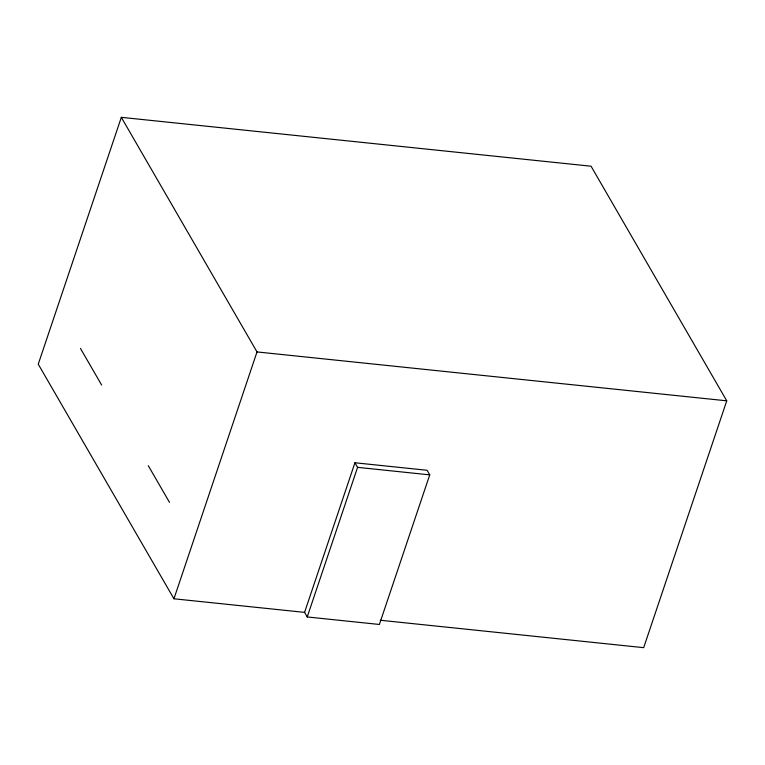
<?xml version="1.0" encoding="UTF-8"?>
<svg xmlns="http://www.w3.org/2000/svg" width="765" height="765" viewBox="0 0 765 765"><rect width="100%" height="100%" fill="white"/><g stroke="black" fill="none" stroke-linecap="round" stroke-linejoin="round"><path stroke-width="1.15" d="M380.301 620.252L643.681 647.668L726.75 400.822L591.058 166.215L121.319 117.332L38.25 364.178L173.942 598.785L304.575 612.373L307.234 616.953L379.392 624.47L429.739 474.864L427.09 470.284L354.931 462.768L304.575 612.373M173.942 598.785L257.011 351.929L121.319 117.332M307.234 616.953L357.58 467.348L354.931 462.768M257.011 351.929L726.75 400.822M357.58 467.348L429.739 474.864M80.449 348.4L101.649 385.053M148.295 465.703L169.495 502.356"/></g></svg>
